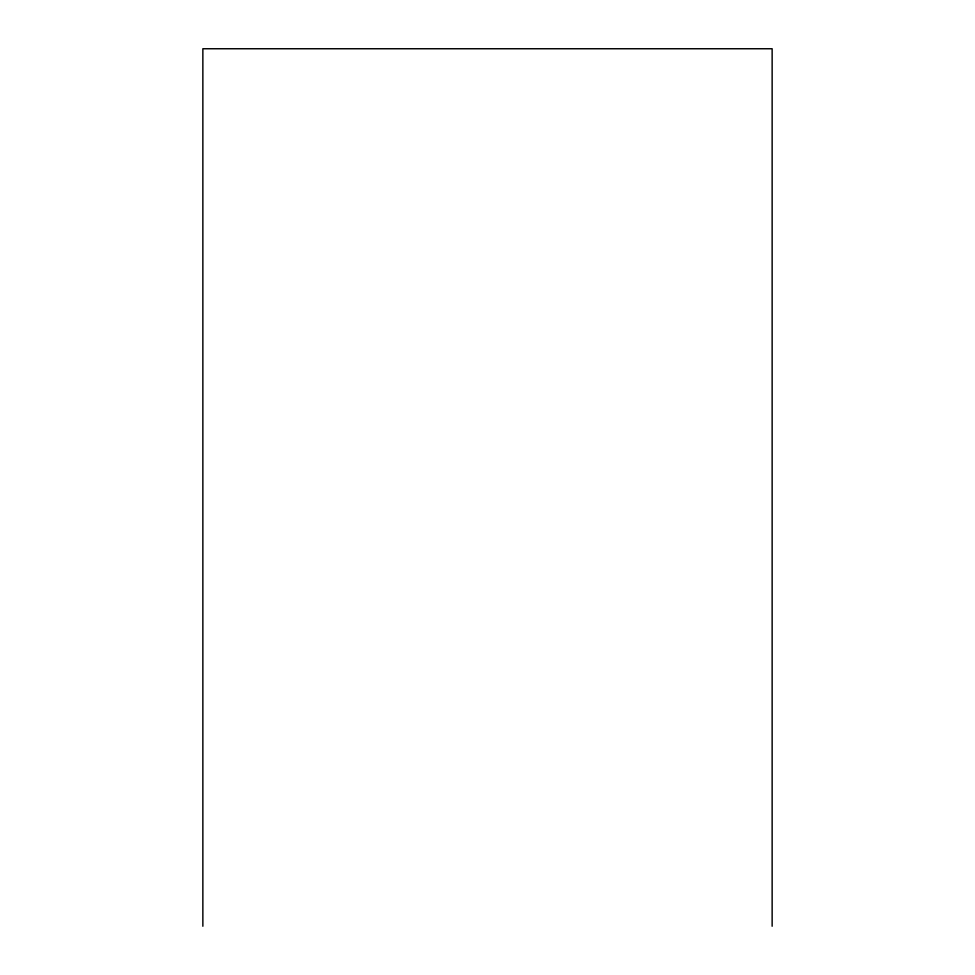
<?xml version="1.0" encoding="UTF-8"?>
<svg xmlns="http://www.w3.org/2000/svg" width="975" height="975" viewBox="0 0 975 975"><rect width="100%" height="100%" fill="white"/><g stroke="black" fill="none" stroke-linecap="round" stroke-linejoin="round"><path stroke-width="1.46" d="M772.139 926.25L772.139 48.75L202.861 48.75L202.861 926.25"/></g></svg>
